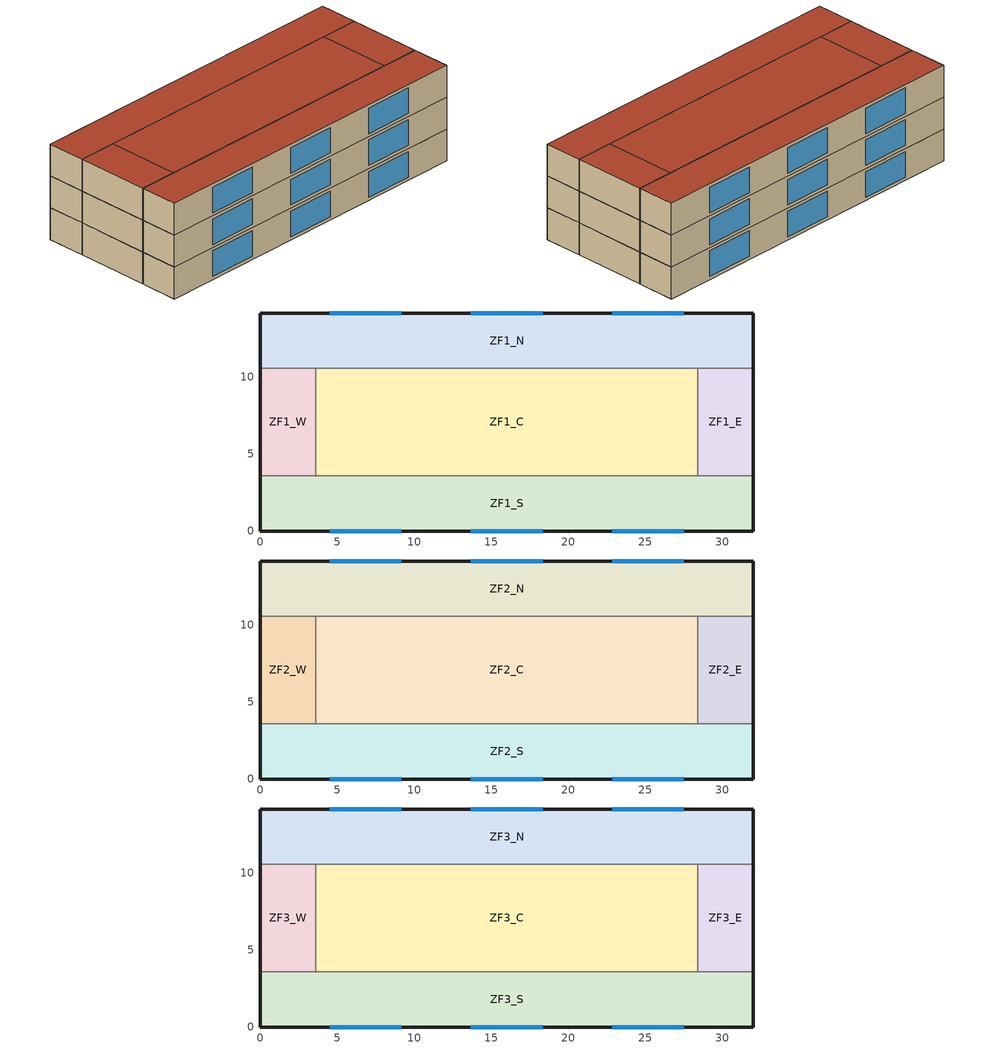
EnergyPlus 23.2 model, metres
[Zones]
ZF1_S
 floor ground (Floor Slab): 0,0 0,3.6 32,3.6 32,0 z0
 wall outside (Ext Wall): 0,0 32,0 / 0,0 0,3.6 / 32,3.6 32,0 z0:3
 wall adiabatic (Int Wall): 32,3.6 0,3.6 z0:3
 window (Double Clear 3mm): 4.5,0 9.17,0 / 13.67,0 18.33,0 / 22.83,0 27.5,0 z0.3:2.7
 ceiling adiabatic (Floor Slab): 0,0 32,0 32,3.6 0,3.6 z3
ZF1_N
 floor ground (Floor Slab): 0,10.55 0,14.15 32,14.15 32,10.55 z0
 wall outside (Ext Wall): 32,14.15 0,14.15 / 0,10.55 0,14.15 / 32,14.15 32,10.55 z0:3
 wall adiabatic (Int Wall): 0,10.55 32,10.55 z0:3
 window (Double Clear 3mm): 9.17,14.15 4.5,14.15 / 18.33,14.15 13.67,14.15 / 27.5,14.15 22.83,14.15 z0.3:2.7
 ceiling adiabatic (Floor Slab): 0,10.55 32,10.55 32,14.15 0,14.15 z3
ZF1_W
 floor ground (Floor Slab): 0,3.6 0,10.55 3.6,10.55 3.6,3.6 z0
 wall outside (Ext Wall): 0,3.6 0,10.55 z0:3
 wall adiabatic (Int Wall): 0,3.6 3.6,3.6 / 3.6,10.55 0,10.55 / 3.6,10.55 3.6,3.6 z0:3
 ceiling adiabatic (Floor Slab): 0,3.6 3.6,3.6 3.6,10.55 0,10.55 z3
ZF1_E
 floor ground (Floor Slab): 28.4,3.6 28.4,10.55 32,10.55 32,3.6 z0
 wall outside (Ext Wall): 32,10.55 32,3.6 z0:3
 wall adiabatic (Int Wall): 28.4,3.6 32,3.6 / 32,10.55 28.4,10.55 / 28.4,3.6 28.4,10.55 z0:3
 ceiling adiabatic (Floor Slab): 28.4,3.6 32,3.6 32,10.55 28.4,10.55 z3
ZF1_C
 floor ground (Floor Slab): 3.6,3.6 3.6,10.55 28.4,10.55 28.4,3.6 z0
 wall adiabatic (Int Wall): 3.6,3.6 28.4,3.6 / 28.4,10.55 3.6,10.55 / 3.6,3.6 3.6,10.55 / 28.4,10.55 28.4,3.6 z0:3
 ceiling adiabatic (Floor Slab): 3.6,3.6 28.4,3.6 28.4,10.55 3.6,10.55 z3
ZF2_S
 floor adiabatic (Floor Slab): 0,0 0,3.6 32,3.6 32,0 z3
 wall outside (Ext Wall): 0,0 32,0 / 0,0 0,3.6 / 32,3.6 32,0 z3:6
 wall adiabatic (Int Wall): 32,3.6 0,3.6 z3:6
 window (Double Clear 3mm): 4.5,0 9.17,0 / 13.67,0 18.33,0 / 22.83,0 27.5,0 z3.3:5.7
 ceiling adiabatic (Floor Slab): 0,0 32,0 32,3.6 0,3.6 z6
ZF2_N
 floor adiabatic (Floor Slab): 0,10.55 0,14.15 32,14.15 32,10.55 z3
 wall outside (Ext Wall): 32,14.15 0,14.15 / 0,10.55 0,14.15 / 32,14.15 32,10.55 z3:6
 wall adiabatic (Int Wall): 0,10.55 32,10.55 z3:6
 window (Double Clear 3mm): 9.17,14.15 4.5,14.15 / 18.33,14.15 13.67,14.15 / 27.5,14.15 22.83,14.15 z3.3:5.7
 ceiling adiabatic (Floor Slab): 0,10.55 32,10.55 32,14.15 0,14.15 z6
ZF2_W
 floor adiabatic (Floor Slab): 0,3.6 0,10.55 3.6,10.55 3.6,3.6 z3
 wall outside (Ext Wall): 0,3.6 0,10.55 z3:6
 wall adiabatic (Int Wall): 0,3.6 3.6,3.6 / 3.6,10.55 0,10.55 / 3.6,10.55 3.6,3.6 z3:6
 ceiling adiabatic (Floor Slab): 0,3.6 3.6,3.6 3.6,10.55 0,10.55 z6
ZF2_E
 floor adiabatic (Floor Slab): 28.4,3.6 28.4,10.55 32,10.55 32,3.6 z3
 wall outside (Ext Wall): 32,10.55 32,3.6 z3:6
 wall adiabatic (Int Wall): 28.4,3.6 32,3.6 / 32,10.55 28.4,10.55 / 28.4,3.6 28.4,10.55 z3:6
 ceiling adiabatic (Floor Slab): 28.4,3.6 32,3.6 32,10.55 28.4,10.55 z6
ZF2_C
 floor adiabatic (Floor Slab): 3.6,3.6 3.6,10.55 28.4,10.55 28.4,3.6 z3
 wall adiabatic (Int Wall): 3.6,3.6 28.4,3.6 / 28.4,10.55 3.6,10.55 / 3.6,3.6 3.6,10.55 / 28.4,10.55 28.4,3.6 z3:6
 ceiling adiabatic (Floor Slab): 3.6,3.6 28.4,3.6 28.4,10.55 3.6,10.55 z6
ZF3_S
 floor adiabatic (Floor Slab): 0,0 0,3.6 32,3.6 32,0 z6
 wall outside (Ext Wall): 0,0 32,0 / 0,0 0,3.6 / 32,3.6 32,0 z6:9
 wall adiabatic (Int Wall): 32,3.6 0,3.6 z6:9
 window (Double Clear 3mm): 4.5,0 9.17,0 / 13.67,0 18.33,0 / 22.83,0 27.5,0 z6.3:8.7
 roof outside (Roof): 0,0 32,0 32,3.6 0,3.6 z9
ZF3_N
 floor adiabatic (Floor Slab): 0,10.55 0,14.15 32,14.15 32,10.55 z6
 wall outside (Ext Wall): 32,14.15 0,14.15 / 0,10.55 0,14.15 / 32,14.15 32,10.55 z6:9
 wall adiabatic (Int Wall): 0,10.55 32,10.55 z6:9
 window (Double Clear 3mm): 9.17,14.15 4.5,14.15 / 18.33,14.15 13.67,14.15 / 27.5,14.15 22.83,14.15 z6.3:8.7
 roof outside (Roof): 0,10.55 32,10.55 32,14.15 0,14.15 z9
ZF3_W
 floor adiabatic (Floor Slab): 0,3.6 0,10.55 3.6,10.55 3.6,3.6 z6
 wall outside (Ext Wall): 0,3.6 0,10.55 z6:9
 wall adiabatic (Int Wall): 0,3.6 3.6,3.6 / 3.6,10.55 0,10.55 / 3.6,10.55 3.6,3.6 z6:9
 roof outside (Roof): 0,3.6 3.6,3.6 3.6,10.55 0,10.55 z9
ZF3_E
 floor adiabatic (Floor Slab): 28.4,3.6 28.4,10.55 32,10.55 32,3.6 z6
 wall outside (Ext Wall): 32,10.55 32,3.6 z6:9
 wall adiabatic (Int Wall): 28.4,3.6 32,3.6 / 32,10.55 28.4,10.55 / 28.4,3.6 28.4,10.55 z6:9
 roof outside (Roof): 28.4,3.6 32,3.6 32,10.55 28.4,10.55 z9
ZF3_C
 floor adiabatic (Floor Slab): 3.6,3.6 3.6,10.55 28.4,10.55 28.4,3.6 z6
 wall adiabatic (Int Wall): 3.6,3.6 28.4,3.6 / 28.4,10.55 3.6,10.55 / 3.6,3.6 3.6,10.55 / 28.4,10.55 28.4,3.6 z6:9
 roof outside (Roof): 3.6,3.6 28.4,3.6 28.4,10.55 3.6,10.55 z9
[Building]
Medium Office Neutral Base: 0, City, 0.04, 0.4, FullInteriorAndExterior, 100, 6
[Site:WaterMainsTemperature]
CORRELATION: , 9.69, 28.1
[Site:GroundTemperature:BuildingSurface]
19.527, 19.502, 19.527, 19.527, 19.527, 19.527, 19.527, 19.527, 19.527, 19.527, 19.527, 19.527
[Material]
M01 200mm Brick: MediumRough, 0.2, 0.89, 1920, 790, 0.9, 0.84, 0.95
M02 100mm Brick: MediumRough, 0.1, 0.89, 1920, 790, 0.9
M03 Wall XPS: MediumRough, 0.05, 0.03, 35, 1400, 0.9
M04 200mm Concrete Roof: MediumRough, 0.2, 1.31, 2240, 840, 0.9
M05 150mm Heavyweight Concrete Floor: MediumRough, 0.15, 1.95, 2240, 900, 0.9
M06 20mm Plaster: Smooth, 0.02, 0.72, 1850, 840, 0.9
M07 20mm Cement Mortar: Smooth, 0.02, 0.93, 1800, 1050, 0.9
M08 10mm Ceramic Tile: Smooth, 0.01, 1.5, 2000, 920, 0.9
M09 Roof XPS: MediumRough, 0.07, 0.03, 35, 1400, 0.9
[WindowMaterial:Glazing]
Clear 3mm: SpectralAverage, , 0.003, 0.837, 0.075, 0.075, 0.898, 0.081, 0.081, 0, 0.84, 0.84
[WindowMaterial:Gas]
Air 12mm: Air, 0.0127
[Construction]
Ext Wall: M06 20mm Plaster, M01 200mm Brick, M03 Wall XPS, M07 20mm Cement Mortar
Int Wall: M06 20mm Plaster, M02 100mm Brick, M06 20mm Plaster
Roof: M09 Roof XPS, M04 200mm Concrete Roof, M07 20mm Cement Mortar
Floor Slab: M05 150mm Heavyweight Concrete Floor, M08 10mm Ceramic Tile
Double Clear 3mm: Clear 3mm, Air 12mm, Clear 3mm
[Zone]
ZF1_S; ZF1_N; ZF2_S; ZF2_N; ZF3_S; ZF3_N: 0, 0, 0, 1, 1, , 115.2
ZF1_W; ZF1_E; ZF2_W; ZF2_E; ZF3_W; ZF3_E: 0, 0, 0, 1, 1, , 25.02
ZF1_C; ZF2_C; ZF3_C: 0, 0, 0, 1, 1, , 172.36
[People]
ZF1_S People: ZF1_S, Office Occupancy, People, 19, , , 0.3, autocalculate, Office Activity
ZF1_N People: ZF1_N, Office Occupancy, People, 19, , , 0.3, autocalculate, Office Activity
ZF1_W People: ZF1_W, Office Occupancy, People, 4, , , 0.3, autocalculate, Office Activity
ZF1_E People: ZF1_E, Office Occupancy, People, 4, , , 0.3, autocalculate, Office Activity
ZF1_C People: ZF1_C, Office Occupancy, People, 29, , , 0.3, autocalculate, Office Activity
ZF2_S People: ZF2_S, Office Occupancy, People, 19, , , 0.3, autocalculate, Office Activity
ZF2_N People: ZF2_N, Office Occupancy, People, 19, , , 0.3, autocalculate, Office Activity
ZF2_W People: ZF2_W, Office Occupancy, People, 4, , , 0.3, autocalculate, Office Activity
ZF2_E People: ZF2_E, Office Occupancy, People, 4, , , 0.3, autocalculate, Office Activity
ZF2_C People: ZF2_C, Office Occupancy, People, 29, , , 0.3, autocalculate, Office Activity
ZF3_S People: ZF3_S, Office Occupancy, People, 19, , , 0.3, autocalculate, Office Activity
ZF3_N People: ZF3_N, Office Occupancy, People, 19, , , 0.3, autocalculate, Office Activity
ZF3_W People: ZF3_W, Office Occupancy, People, 4, , , 0.3, autocalculate, Office Activity
ZF3_E People: ZF3_E, Office Occupancy, People, 4, , , 0.3, autocalculate, Office Activity
ZF3_C People: ZF3_C, Office Occupancy, People, 29, , , 0.3, autocalculate, Office Activity
[Lights]
ZF1_S Lights: ZF1_S, Office Lighting, Watts/Area, 10
ZF1_N Lights: ZF1_N, Office Lighting, Watts/Area, 10
ZF1_W Lights: ZF1_W, Office Lighting, Watts/Area, 10
ZF1_E Lights: ZF1_E, Office Lighting, Watts/Area, 10
ZF1_C Lights: ZF1_C, Office Lighting, Watts/Area, 10
ZF2_S Lights: ZF2_S, Office Lighting, Watts/Area, 10
ZF2_N Lights: ZF2_N, Office Lighting, Watts/Area, 10
ZF2_W Lights: ZF2_W, Office Lighting, Watts/Area, 10
ZF2_E Lights: ZF2_E, Office Lighting, Watts/Area, 10
ZF2_C Lights: ZF2_C, Office Lighting, Watts/Area, 10
ZF3_S Lights: ZF3_S, Office Lighting, Watts/Area, 10
ZF3_N Lights: ZF3_N, Office Lighting, Watts/Area, 10
ZF3_W Lights: ZF3_W, Office Lighting, Watts/Area, 10
ZF3_E Lights: ZF3_E, Office Lighting, Watts/Area, 10
ZF3_C Lights: ZF3_C, Office Lighting, Watts/Area, 10
[ElectricEquipment]
ZF1_S Equipment: ZF1_S, Office Equipment, Watts/Area, 20
ZF1_N Equipment: ZF1_N, Office Equipment, Watts/Area, 20
ZF1_W Equipment: ZF1_W, Office Equipment, Watts/Area, 20
ZF1_E Equipment: ZF1_E, Office Equipment, Watts/Area, 20
ZF1_C Equipment: ZF1_C, Office Equipment, Watts/Area, 20
ZF2_S Equipment: ZF2_S, Office Equipment, Watts/Area, 20
ZF2_N Equipment: ZF2_N, Office Equipment, Watts/Area, 20
ZF2_W Equipment: ZF2_W, Office Equipment, Watts/Area, 20
ZF2_E Equipment: ZF2_E, Office Equipment, Watts/Area, 20
ZF2_C Equipment: ZF2_C, Office Equipment, Watts/Area, 20
ZF3_S Equipment: ZF3_S, Office Equipment, Watts/Area, 20
ZF3_N Equipment: ZF3_N, Office Equipment, Watts/Area, 20
ZF3_W Equipment: ZF3_W, Office Equipment, Watts/Area, 20
ZF3_E Equipment: ZF3_E, Office Equipment, Watts/Area, 20
ZF3_C Equipment: ZF3_C, Office Equipment, Watts/Area, 20
[ZoneInfiltration:DesignFlowRate]
ZF1_S Infiltration: ZF1_S, ALWAYS_ON, AirChanges/Hour, , 0.5
ZF1_N Infiltration: ZF1_N, ALWAYS_ON, AirChanges/Hour, , 0.5
ZF1_W Infiltration: ZF1_W, ALWAYS_ON, AirChanges/Hour, , 0.5
ZF1_E Infiltration: ZF1_E, ALWAYS_ON, AirChanges/Hour, , 0.5
ZF1_C Infiltration: ZF1_C, ALWAYS_ON, AirChanges/Hour, , 0.5
ZF2_S Infiltration: ZF2_S, ALWAYS_ON, AirChanges/Hour, , 0.5
ZF2_N Infiltration: ZF2_N, ALWAYS_ON, AirChanges/Hour, , 0.5
ZF2_W Infiltration: ZF2_W, ALWAYS_ON, AirChanges/Hour, , 0.5
ZF2_E Infiltration: ZF2_E, ALWAYS_ON, AirChanges/Hour, , 0.5
ZF2_C Infiltration: ZF2_C, ALWAYS_ON, AirChanges/Hour, , 0.5
ZF3_S Infiltration: ZF3_S, ALWAYS_ON, AirChanges/Hour, , 0.5
ZF3_N Infiltration: ZF3_N, ALWAYS_ON, AirChanges/Hour, , 0.5
ZF3_W Infiltration: ZF3_W, ALWAYS_ON, AirChanges/Hour, , 0.5
ZF3_E Infiltration: ZF3_E, ALWAYS_ON, AirChanges/Hour, , 0.5
ZF3_C Infiltration: ZF3_C, ALWAYS_ON, AirChanges/Hour, , 0.5
[DesignSpecification:OutdoorAir]
ZF1_S Outdoor Air; ZF1_N Outdoor Air; ZF1_W Outdoor Air; ZF1_E Outdoor Air; ZF1_C Outdoor Air; ZF2_S Outdoor Air; ZF2_N Outdoor Air; ZF2_W Outdoor Air; ZF2_E Outdoor Air; ZF2_C Outdoor Air; ZF3_S Outdoor Air; ZF3_N Outdoor Air; ZF3_W Outdoor Air; ZF3_E Outdoor Air; ZF3_C Outdoor Air: Flow/Person, 0.00833
[Sizing:Zone]
ZF1_S: SupplyAirTemperature, 12.8, , SupplyAirTemperature, 50, , 0.008, 0.008, ZF1_S Outdoor Air
ZF1_N: SupplyAirTemperature, 12.8, , SupplyAirTemperature, 50, , 0.008, 0.008, ZF1_N Outdoor Air
ZF1_W: SupplyAirTemperature, 12.8, , SupplyAirTemperature, 50, , 0.008, 0.008, ZF1_W Outdoor Air
ZF1_E: SupplyAirTemperature, 12.8, , SupplyAirTemperature, 50, , 0.008, 0.008, ZF1_E Outdoor Air
ZF1_C: SupplyAirTemperature, 12.8, , SupplyAirTemperature, 50, , 0.008, 0.008, ZF1_C Outdoor Air
ZF2_S: SupplyAirTemperature, 12.8, , SupplyAirTemperature, 50, , 0.008, 0.008, ZF2_S Outdoor Air
ZF2_N: SupplyAirTemperature, 12.8, , SupplyAirTemperature, 50, , 0.008, 0.008, ZF2_N Outdoor Air
ZF2_W: SupplyAirTemperature, 12.8, , SupplyAirTemperature, 50, , 0.008, 0.008, ZF2_W Outdoor Air
ZF2_E: SupplyAirTemperature, 12.8, , SupplyAirTemperature, 50, , 0.008, 0.008, ZF2_E Outdoor Air
ZF2_C: SupplyAirTemperature, 12.8, , SupplyAirTemperature, 50, , 0.008, 0.008, ZF2_C Outdoor Air
ZF3_S: SupplyAirTemperature, 12.8, , SupplyAirTemperature, 50, , 0.008, 0.008, ZF3_S Outdoor Air
ZF3_N: SupplyAirTemperature, 12.8, , SupplyAirTemperature, 50, , 0.008, 0.008, ZF3_N Outdoor Air
ZF3_W: SupplyAirTemperature, 12.8, , SupplyAirTemperature, 50, , 0.008, 0.008, ZF3_W Outdoor Air
ZF3_E: SupplyAirTemperature, 12.8, , SupplyAirTemperature, 50, , 0.008, 0.008, ZF3_E Outdoor Air
ZF3_C: SupplyAirTemperature, 12.8, , SupplyAirTemperature, 50, , 0.008, 0.008, ZF3_C Outdoor Air
[Schedule:Compact]
ALWAYS_ON: On/Off, Through: 12/31, For: AllDays, Until: 24:00, 1
Office Occupancy: Fraction, Through: 12/31, For: Weekdays SummerDesignDay, Until: 8:00, 0, Until: 12:00, 0.9, Until: 13:00, 0.5, Until: 18:00, 0.9, Until: 24:00, 0, For: Saturday WinterDesignDay, Until: 8:00, 0, Until: 12:00, 0.5, Until: 24:00, 0, For: AllOtherDays, Until: 24:00, 0
Office Activity: ActivityLevel, Through: 12/31, For: AllDays, Until: 24:00, 120
Office Lighting: Fraction, Through: 12/31, For: Weekdays SummerDesignDay, Until: 8:00, 0.05, Until: 12:00, 0.9, Until: 13:00, 0.5, Until: 18:00, 0.9, Until: 24:00, 0.05, For: Saturday WinterDesignDay, Until: 8:00, 0.05, Until: 12:00, 0.5, Until: 24:00, 0.05, For: AllOtherDays, Until: 24:00, 0
Office Equipment: Fraction, Through: 12/31, For: Weekdays SummerDesignDay, Until: 8:00, 0.1, Until: 12:00, 0.8, Until: 13:00, 0.5, Until: 18:00, 0.8, Until: 24:00, 0.1, For: Saturday WinterDesignDay, Until: 8:00, 0.1, Until: 12:00, 0.5, Until: 24:00, 0.1, For: AllOtherDays, Until: 24:00, 0
